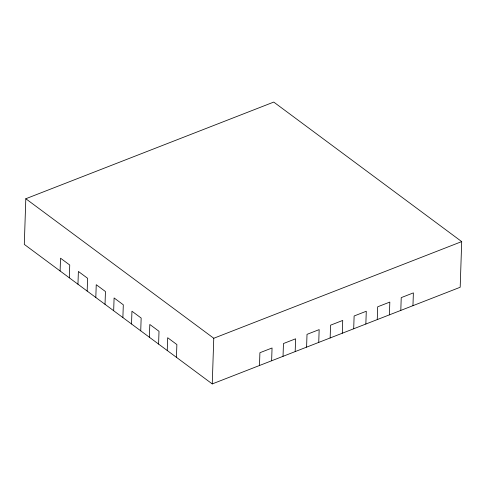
<?xml version="1.0" encoding="UTF-8"?>
<svg xmlns="http://www.w3.org/2000/svg" width="486" height="486" viewBox="0 0 486 486"><rect width="100%" height="100%" fill="white"/><g stroke="black" fill="none" stroke-linecap="round" stroke-linejoin="round"><path stroke-width="0.73" d="M25.813 198.744L24.3 244.397L212.254 383.922L460.187 287.256L461.7 241.603L273.746 102.078L25.813 198.744L213.767 338.262L212.254 383.922M60.106 270.975L60.531 258.194L69.741 265.028L69.316 277.816M77.96 284.231L78.386 271.449L87.595 278.284L87.17 291.065M95.815 297.487L96.24 284.705L105.45 291.539L105.025 304.321M113.669 310.742L114.095 297.954L123.304 304.795L122.879 317.577M131.53 323.998L131.949 311.21L141.159 318.051L140.733 330.832M149.384 337.248L149.803 324.466L159.013 331.3L158.594 344.088M167.239 350.503L167.664 337.721L176.874 344.556L176.448 357.344M259.481 365.508L259.907 352.721L272.057 347.988L271.631 360.77M283.034 356.323L283.46 343.541L295.61 338.803L295.184 351.585M306.593 347.138L307.012 334.356L319.162 329.617L318.737 342.405M330.146 337.958L330.571 325.177L342.715 320.438L342.296 333.22M353.699 328.773L354.124 315.991L366.274 311.253L365.849 324.041M377.251 319.594L377.677 306.806L389.827 302.073L389.401 314.855M400.804 310.408L401.229 297.626L413.379 292.888L412.954 305.67M213.767 338.262L461.7 241.603"/></g></svg>
